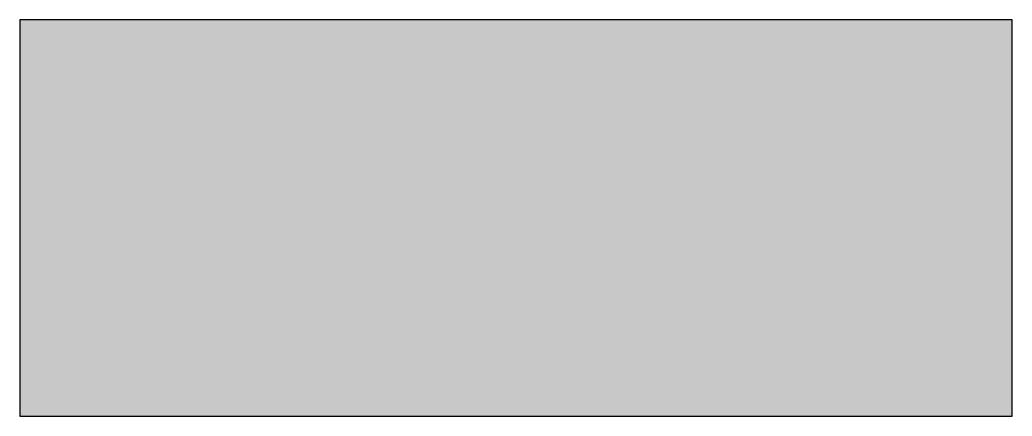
# Model space of a CAD drawing. Header units: metres. Extents: x 20 to 40, y 0 to 8.
import ezdxf

# ---------------------------------------------------------------- set-up
doc = ezdxf.new("R2010")
doc.units = ezdxf.units.M
doc.layers.add('SINIR', color=7, linetype='CONTINUOUS')
doc.layers.add('TARAMA', color=5, linetype='CONTINUOUS')

msp = doc.modelspace()

# ---------------------------------------------------------------- hatches: boundary and pattern name
at = {"layer": 'TARAMA'}
msp.add_hatch(color=256, dxfattribs=at).paths.add_polyline_path([(20, 0), (40, 0), (40, 8), (20, 8)])

# ---------------------------------------------------------------- linework, layer by layer
at = {"layer": 'SINIR'}
for p, q in [((40, 8), (20, 8)), ((20, 8), (20, 0)), ((40, 0), (40, 8)), ((20, 0), (40, 0))]:
    msp.add_line(p, q, dxfattribs=at)

doc.saveas('drawing.dxf')
